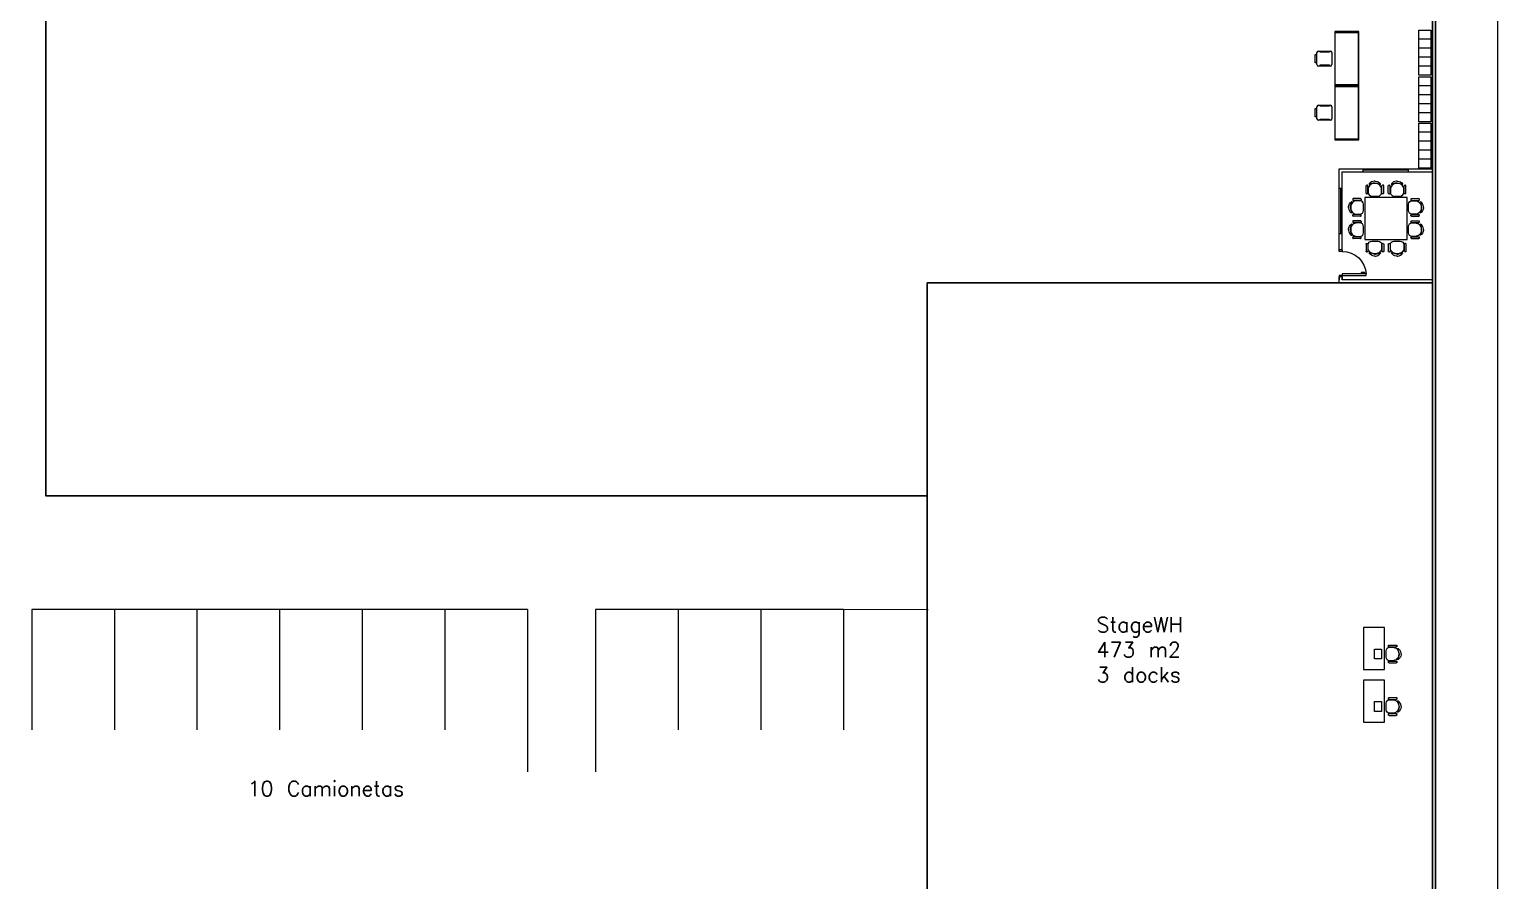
# Model space of a CAD drawing. Header units: millimetres. Extents: x 161 to 540, y 104 to 460.
# Drawn here: x 202.25 to 251.11, y 343.05 to 371.38 of the extents above; entities that cross this region are included whole.
import ezdxf

# ---------------------------------------------------------------- set-up
doc = ezdxf.new("R2010")
doc.units = ezdxf.units.MM
doc.layers.add('000 ALE DURLOCK NUEVO', color=30, linetype='Continuous', lineweight=9)
doc.layers.add('000 ALE MOBILIARIO', color=8, linetype='Continuous', lineweight=0, true_color=0x808080)
doc.layers.add('Muros', color=3, linetype='Continuous')
doc.styles.get("Standard").update_dxf_attribs({"font": 'txt.shx'})

# ---------------------------------------------------------------- blocks, each defined once
blk = doc.blocks.new('A$C6E4A3011')
for p, q in [((0.176254, 0.57), (0.176254, 0.55)), ((0.196254, 0.59), (0.436254, 0.59)), ((0.196254, 0.53), (0.436254, 0.53)), ((0.456254, 0.57), (0.456254, 0.55)), ((0.176254, 0.02), (0.176254, 0.04)), ((0.196254, 0.06), (0.436254, 0.06)), ((0.196254, 0), (0.436254, 0)), ((0.456254, 0.02), (0.456254, 0.04))]:
    blk.add_line(p, q)
blk.add_lwpolyline([(0.317655, 0.52), (0.217655, 0.52, 0.414214), (0.097655, 0.4), (0.097655, 0.19, 0.414214), (0.217655, 0.07), (0.317655, 0.07, 0.414214), (0.517655, 0.27), (0.517655, 0.32, 0.414214)], format="xyb", close=True)
for points in [[(0.527655, 0.295), (0.527655, 0.32, 0.178789), (0.477228, 0.456515)], [(0.527655, 0.295), (0.527655, 0.27, -0.178789), (0.477228, 0.133485)], [(0.597655, 0.295), (0.597655, 0.32, 0.207449), (0.4998, 0.479424)], [(0.597655, 0.295), (0.597655, 0.27, -0.207449), (0.4998, 0.110575)]]:
    blk.add_lwpolyline(points, format="xyb")
for centre, radius, start, end in [((0.196254, 0.57), 0.02, 90, 180), ((0.196254, 0.55), 0.02, 180, 270), ((0.436254, 0.57), 0.02, 0, 90), ((0.436254, 0.55), 0.02, 270, 0), ((0.196254, 0.04), 0.02, 90, 180), ((0.196254, 0.02), 0.02, 180, 270), ((0.436254, 0.04), 0.02, 0, 90), ((0.436254, 0.02), 0.02, 270, 0), ((0.492137, 0.464399), 0.016866, 62.979511, 207.872446), ((0.492137, 0.1256), 0.016866, 152.127554, 297.020489)]:
    blk.add_arc(centre, radius, start, end)
blk = doc.blocks.new('puerta 90 ale')
at = {"lineweight": 0}
for p, q in [((0, 0.9), (0, 0.85)), ((0, 0.85), (0.1, 0.85)), ((0.1, 0.85), (0.1, 0.9)), ((0, 0), (0, 0.05)), ((0, 0.05), (0.1, 0.05)), ((0.1, 0.05), (0.1, 0))]:
    blk.add_line(p, q, dxfattribs=at)
blk.add_lwpolyline([(-0.8, 0.05), (-0.8, 0.1), (0, 0.1), (0, 0.05)], close=True, dxfattribs=at)
blk.add_lwpolyline([(-0.75, 0.1), (-0.75, 0.15), (-0.63, 0.15), (-0.63, 0.14), (-0.74, 0.14), (-0.74, 0.1)], dxfattribs=at)
blk.add_arc((0, 0.05), 0.8, 90, 176.4167, dxfattribs=at)
blk = doc.blocks.new('MESA DE TRABAJO')
for points in [[(1.8, 0.8), (0, 0.8), (0, 0), (1.8, 0), (1.8, 0.8)], [(0, 0), (0.025, 0), (0.025, 0.775), (1.775, 0.775), (1.775, 0), (1.8, 0)]]:
    blk.add_lwpolyline(points)
blk = doc.blocks.new('IRI-OCASA-Layout R 9$1$OCA_SILLA-13')
for p, q in [((0.1049, 0.4983), (0.5023, 0.4983)), ((0.0549, 0.05), (0.0549, 0.4483)), ((0.5023, 0), (0.1049, 0)), ((0.5523, 0.4483), (0.5523, 0.05))]:
    blk.add_line(p, q)
for points in [[(0, 0.1087), (0, 0.3889), (0.0427, 0.3889), (0.0427, 0.1087)], [(0.1654, 0.4663), (0.1654, 0.4876), (0.4749, 0.4876), (0.4749, 0.4663)], [(0.1681, 0.0207), (0.1681, 0.0394), (0.4749, 0.0394), (0.4749, 0.0207)]]:
    blk.add_lwpolyline(points, close=True)
for centre, start, end in [((0.1049, 0.4483), 90, 180), ((0.5023, 0.4483), 0, 90), ((0.1049, 0.05), 180, 270), ((0.5023, 0.05), 270, 0)]:
    blk.add_arc(centre, 0.05, start, end)
blk = doc.blocks.new('PALOMAR')
at = {"layer": '000 ALE MOBILIARIO'}
for p, q in [((275790.452542, 112253.565249), (275790.852542, 112253.565249)), ((275790.452542, 112253.265249), (275790.852542, 112253.265249)), ((275790.452542, 112252.965249), (275790.852542, 112252.965249)), ((275790.452542, 112252.665249), (275790.852542, 112252.665249))]:
    blk.add_line(p, q, dxfattribs=at)
blk.add_lwpolyline([(275790.452542, 112252.365249), (275790.452542, 112253.865249), (275790.852542, 112253.865249), (275790.852542, 112252.365249)], close=True, dxfattribs=at)
blk = doc.blocks.new('1.4x0.7')
blk.add_lwpolyline([(-1.4, 0), (0, 0), (0, 0.7), (-1.4, 0.7), (-1.4, 0)])
at = {"extrusion": (0, 0, -1), "zscale": -1, "rotation": 270}
blk.add_blockref('A$C6E4A3011', (0.585878, 0.047655), dxfattribs=at)

msp = doc.modelspace()

# ---------------------------------------------------------------- linework, layer by layer
for p, q in [((202.799, 415.069), (202.799, 355.854)), ((202.799, 355.854), (232.126, 355.854))]:
    msp.add_line(p, q)
at = {"color": 1, "lineweight": 0}
msp.add_lwpolyline([(162.58, 459.718), (251.106, 459.718), (251.106, 304.758), (162.58, 304.758)], close=True, dxfattribs=at)
msp.add_lwpolyline([(232.126, 355.854), (202.799, 355.854), (202.799, 415.069), (248.936, 415.069), (248.936, 355.854)])
msp.add_lwpolyline([(248.936, 362.942), (232.126, 362.942), (232.126, 334.212), (248.936, 334.212)], close=True)
at = {"layer": '000 ALE DURLOCK NUEVO', "lineweight": 0}
for p, q in [((245.836, 364.042), (245.836, 366.742)), ((245.836, 366.742), (248.936, 366.742)), ((245.936, 364.042), (245.936, 366.642)), ((245.936, 366.642), (248.936, 366.642)), ((246.636, 366.642), (246.636, 366.742)), ((248.136, 366.692), (246.636, 366.692)), ((248.136, 366.642), (248.136, 366.742)), ((245.836, 366.092), (245.936, 366.092)), ((245.886, 364.592), (245.886, 366.092)), ((245.836, 364.592), (245.936, 364.592)), ((245.936, 364.042), (245.836, 364.042)), ((245.836, 362.942), (245.836, 363.142)), ((245.836, 363.142), (245.836, 363.042)), ((245.936, 363.142), (245.836, 363.142)), ((245.936, 363.042), (245.936, 363.142)), ((245.936, 363.142), (245.936, 363.042)), ((248.936, 363.042), (245.936, 363.042)), ((248.936, 362.942), (245.836, 362.942))]:
    msp.add_line(p, q, dxfattribs=at)
at = {"layer": '000 ALE DURLOCK NUEVO', "color": 0, "lineweight": 0}
for p, q in [((203.701, 352.072), (202.326, 352.072)), ((202.326, 352.072), (202.326, 348.072)), ((205.076, 352.072), (203.701, 352.072)), ((206.451, 352.072), (205.076, 352.072)), ((205.076, 352.072), (205.076, 348.072)), ((205.076, 352.072), (205.076, 348.072)), ((207.826, 352.072), (206.451, 352.072)), ((209.201, 352.072), (207.826, 352.072)), ((207.826, 352.072), (207.826, 348.072)), ((210.576, 352.072), (209.201, 352.072)), ((211.951, 352.072), (210.576, 352.072)), ((210.576, 352.072), (210.576, 348.072)), ((210.576, 352.072), (210.576, 348.072)), ((213.326, 352.072), (211.951, 352.072)), ((214.701, 352.072), (213.326, 352.072)), ((213.326, 352.072), (213.326, 348.072)), ((216.076, 352.072), (214.701, 352.072)), ((217.451, 352.072), (216.076, 352.072)), ((216.076, 352.072), (216.076, 348.072)), ((218.826, 352.072), (217.451, 352.072)), ((218.826, 352.072), (218.826, 346.673)), ((222.461, 352.072), (221.086, 352.072)), ((221.086, 352.072), (221.086, 348.072)), ((223.836, 352.072), (222.461, 352.072)), ((225.211, 352.072), (223.836, 352.072)), ((223.836, 352.072), (223.836, 348.072)), ((223.836, 352.072), (223.836, 348.072)), ((226.586, 352.072), (225.211, 352.072)), ((227.961, 352.072), (226.586, 352.072)), ((226.586, 352.072), (226.586, 348.072)), ((229.336, 352.072), (227.961, 352.072)), ((232.152, 352.069), (229.336, 352.072)), ((229.336, 352.072), (229.336, 348.072)), ((229.336, 352.072), (229.336, 348.072))]:
    msp.add_line(p, q, dxfattribs=at)
at = {"layer": '000 ALE DURLOCK NUEVO', "color": 1, "lineweight": 0}
msp.add_line((221.086, 352.072), (221.086, 346.673), dxfattribs=at)
at = {"layer": '000 ALE DURLOCK NUEVO', "lineweight": 0}
msp.add_lwpolyline([(179.136, 343.451), (179.136, 454.812), (248.936, 454.812), (248.936, 334.212), (179.136, 334.212), (179.136, 342.651)], dxfattribs=at)
at = {"layer": '000 ALE MOBILIARIO', "lineweight": 0}
for points in [[(246.691, 364.385), (248.091, 364.385), (248.091, 365.785), (246.691, 365.785), (246.691, 364.385)], [(247.244, 350.759), (247.244, 350.429), (247.014, 350.429), (247.014, 350.759), (247.244, 350.759)], [(247.244, 349.012), (247.244, 348.682), (247.014, 348.682), (247.014, 349.012), (247.244, 349.012)]]:
    msp.add_lwpolyline(points, dxfattribs=at)
at = {"layer": 'Muros'}
for p, q in [((248.936, 454.203), (248.936, 334.212)), ((249.036, 454.203), (249.036, 334.212))]:
    msp.add_line(p, q, dxfattribs=at)

# ---------------------------------------------------------------- block references
at = {"layer": '000 ALE DURLOCK NUEVO', "lineweight": 0, "xscale": -1}
msp.add_blockref('puerta 90 ale', (245.936, 363.142), dxfattribs=at)
at = {"layer": '000 ALE MOBILIARIO'}
for name, p, rotation in [('PALOMAR', (276039.338, 112623.722), 180), ('MESA DE TRABAJO', (245.686, 371.307), 270), ('MESA DE TRABAJO', (245.686, 369.507), 270), ('PALOMAR', (276039.338, 112622.172), 180), ('PALOMAR', (276039.338, 112620.622), 180)]:
    msp.add_blockref(name, p, dxfattribs=dict(at, rotation=rotation))
for p in [(245.037, 370.158), (245.037, 368.358)]:
    msp.add_blockref('IRI-OCASA-Layout R 9$1$OCA_SILLA-13', p, dxfattribs=at)
at = {"layer": '000 ALE MOBILIARIO', "lineweight": 0, "extrusion": (0, 0, -1), "xscale": -1, "zscale": -1}
for p, rotation in [((-247.316, 365.737), 270), ((-248.056, 365.737), 270), ((-246.739, 365.75), 180), ((-246.739, 365.01), 180)]:
    msp.add_blockref('A$C6E4A3011', p, dxfattribs=dict(at, rotation=rotation))
at = {"layer": '000 ALE MOBILIARIO', "lineweight": 0, "extrusion": (0, 0, -1), "zscale": -1}
for p, rotation in [((-248.043, 365.75), 180), ((-248.043, 365.01), 180), ((-247.316, 364.433), 270), ((-248.056, 364.433), 270)]:
    msp.add_blockref('A$C6E4A3011', p, dxfattribs=dict(at, rotation=rotation))
at = {"layer": '000 ALE MOBILIARIO', "color": 2, "rotation": 90}
for p in [(247.344, 351.475), (247.344, 349.728)]:
    msp.add_blockref('1.4x0.7', p, dxfattribs=at)

# ---------------------------------------------------------------- texts
at = {"char_height": 0.5, "attachment_point": 1}
for s, width, heights, insert in [('StageWH\\P473 m2\\P3 docks', 20.00546, [0], (237.762, 351.819)), ('10 Camionetas', 9.97963, [2.057], (209.515, 346.364))]:
    msp.add_mtext_dynamic_manual_height_columns(s, width=width, gutter_width=12.5, heights=heights, dxfattribs=dict(at, insert=insert))

doc.saveas('drawing.dxf')
